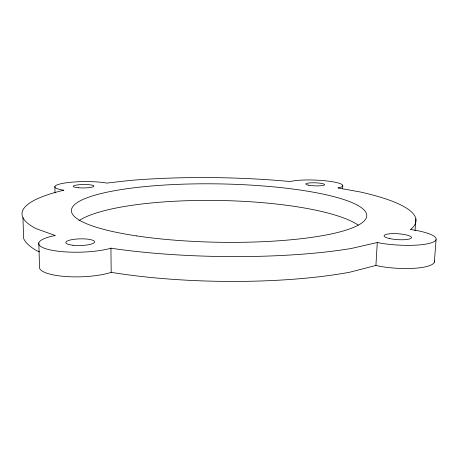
<?xml version="1.0" encoding="UTF-8"?>
<svg xmlns="http://www.w3.org/2000/svg" width="459" height="459" viewBox="0 0 459 459"><rect width="100%" height="100%" fill="white"/><g stroke="black" fill="none" stroke-linecap="round" stroke-linejoin="round"><path stroke-width="0.69" d="M342.58 188.89L342.753 185.453M38.814 242.891L39.52 266.581A40.966 10.643 -1.7 0 0 63.887 276.37A40.966 10.643 -1.7 0 0 109.971 272.738L111.187 272.267L112.547 272.56A195.987 43.886 1 0 0 349.907 272.187L375.921 265.457L377.281 242.513L381.75 243.368A39.17 8.405 3.8 0 0 433.405 241.973A39.17 8.405 3.8 0 0 410.507 229.517L410.57 229.489A197.031 39.388 1 0 0 360.137 191.96L337.922 187.938L339.408 187.656A28.079 4.55 2.1 0 0 328.69 181.173A28.079 4.55 2.1 0 0 290.765 181.391L289.181 181.448A197.031 39.388 1 0 0 129.748 180.467L106.597 183.107L105.048 182.791A29.502 4.917 -0.6 0 0 63.767 183.193A29.502 4.917 -0.6 0 0 62.785 190.083L63.933 190.233L63.084 190.393A197.031 39.388 1 0 0 36.204 228.702L55.424 235.553L52.504 236.081A41.218 9.57 -1.4 0 0 50.283 249.925A41.218 9.57 -1.4 0 0 109.701 248.56L110.929 248.141L112.294 248.411A197.031 39.388 1 0 0 351.146 248.514L377.281 242.513M415.045 230.665L415.86 218.828M434.375 262.129L436.05 239.632M375.921 265.457L380.362 266.404A38.946 9.358 4.1 0 0 434.409 260.896M39.514 251.848L36.875 250.798A195.987 43.886 1 0 1 23.65 238.519L22.95 217.652M54.879 186.572L55.034 192.774M110.929 248.141L111.187 272.267M78.919 220.681A146.937 32.514 1 0 1 218.191 200.463A146.937 32.514 1 0 1 358.204 225.088M136.61 235.909A147.7 29.181 1 0 0 366.408 217.56A147.7 29.181 1 0 0 154.218 185.775A147.7 29.181 1 0 0 136.61 235.909M73.015 245.249A14.413 3.339 -1.4 0 0 94.64 241.882A14.413 3.339 -1.4 0 0 73.038 239.46A14.413 3.339 -1.4 0 0 73.015 245.249M308.632 185.189A9.432 1.526 2.1 0 0 324.347 185.034A9.432 1.526 2.1 0 0 312.654 182.774A9.432 1.526 2.1 0 0 308.632 185.189M78.437 187.754A10.31 1.716 -0.6 0 0 93.923 186.107A10.31 1.716 -0.6 0 0 78.472 184.782A10.31 1.716 -0.6 0 0 78.437 187.754M389.266 238.473A13.736 2.949 3.8 0 0 411.339 237.992A13.736 2.949 3.8 0 0 392.743 233.631A13.736 2.949 3.8 0 0 389.266 238.473"/></g></svg>
